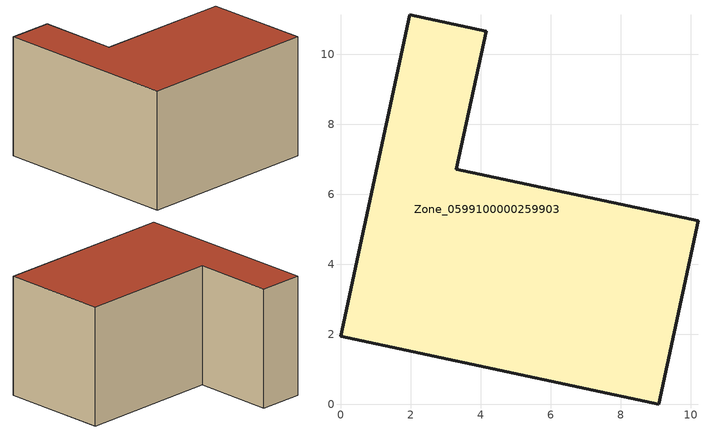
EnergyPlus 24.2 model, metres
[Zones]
Zone_0599100000259903
 floor ground (C_G): 0,1.94 1.98,11.13 4.16,10.66 3.31,6.71 10.21,5.24 9.09,0 z0
 wall outside (C_F): 9.09,0 10.21,5.24 3.31,6.71 4.16,10.66 1.98,11.13 0,1.94 9.09,0 z0:5.97
 roof outside (C_R): 1.98,11.13 0,1.94 9.09,0 10.21,5.24 3.31,6.71 4.16,10.66 z5.97
[BUILDING]
Pand.0599100000259903: North Axis=0; Terrain=City; Loads Convergence Tolerance Value=0.04; Temperature Convergence Tolerance Value=0.4; Solar Distribution=FullExterior; Maximum Number of Warmup Days=25; Minimum Number of Warmup Days=1
[Site:Location]
Rotterdam.The.Hague.AP_ZH_NLD Design_Conditions: Latitude=51.96; Longitude=4.45; Time Zone=1; Elevation=-4.5
[SITE:GROUNDTEMPERATURE:BUILDINGSURFACE]
18, 18, 18, 18, 18, 18, 18, 18, 18, 18, 18, 18
[MATERIAL] Thermal Absorptance=0.9; Solar Absorptance=0.7; Visible Absorptance=0.7
Name | Roughness | Thickness | Conductivity | Density | Specific Heat
G.TC.1975-1991 | MediumSmooth | 0.15 | 0.288461 | 540 | 1210
F.TC.1975-1991 | Rough | 0.3 | 0.230769 | 1920 | 840
R.TC.1975-1991 | MediumRough | 0.2 | 0.153846 | 1500 | 1000
[CONSTRUCTION]
C_G: G.TC.1975-1991
C_F: F.TC.1975-1991
C_R: R.TC.1975-1991
[ZONE]
Zone_0599100000259903: Type=1; Multiplier=1; Ceiling Height=Autocalculate; Volume=Autocalculate; Floor Area=autocalculate; Part of Total Floor Area=Yes
[ZONEINFILTRATION:DESIGNFLOWRATE]
Infil_Zone_0599100000259903: Zone or ZoneList or Space or SpaceList=Zone_0599100000259903; Schedule=AlwaysOn; Design Flow Rate Calculation Method=Flow/Area; Flow Rate per Floor Area=0.003; Constant Term Coefficient=1; Temperature Term Coefficient=0; Velocity Term Coefficient=0; Velocity Squared Term Coefficient=0
[HVACTEMPLATE:ZONE:IDEALLOADSAIRSYSTEM]
Zone_0599100000259903: Maximum Heating Supply Air Temperature=50; Minimum Cooling Supply Air Temperature=13; Maximum Heating Supply Air Humidity Ratio=0.0156; Minimum Cooling Supply Air Humidity Ratio=0.0077; Heating Limit=NoLimit; Cooling Limit=NoLimit; Dehumidification Control Type=ConstantSensibleHeatRatio; Cooling Sensible Heat Ratio=0.7; Dehumidification Setpoint=60; Humidification Control Type=None; Humidification Setpoint=30; Outdoor Air Method=None; Outdoor Air Flow Rate per Person=0.00944; Outdoor Air Flow Rate per Zone Floor Area=0; Outdoor Air Flow Rate per Zone=0; Demand Controlled Ventilation Type=None; Outdoor Air Economizer Type=NoEconomizer; Heat Recovery Type=None; Sensible Heat Recovery Effectiveness=0.7; Latent Heat Recovery Effectiveness=0.65
[ZONECONTROL:THERMOSTAT]
ThermostatControl_Zone_0599100000259903: Zone or ZoneList=Zone_0599100000259903; Control Type Schedule=DualSetpointControlType; Control 1=Thermostat_Zone_0599100000259903; Temperature Difference Between Cutout And Setpoint=0
[THERMOSTATSETPOINT:DUALSETPOINT]
Thermostat_Zone_0599100000259903: Heating Setpoint Temperature Schedule=HeatingSetpoint_Zone_0599100000259903; Cooling Setpoint Temperature Schedule=CoolingSetpoint_Zone_0599100000259903
[SCHEDULE:COMPACT]
HeatingSetpoint_Zone_0599100000259903: Through: 12/31, For: AllDays, Until: 24:00, 21
CoolingSetpoint_Zone_0599100000259903: Through: 12/31, For: AllDays, Until: 24:00, 24
DualSetpointControlType: Through: 12/31, For: AllDays, Until: 24:00, 4
AlwaysOn: Through: 12/31, For: AllDays, Until: 24:00, 1
